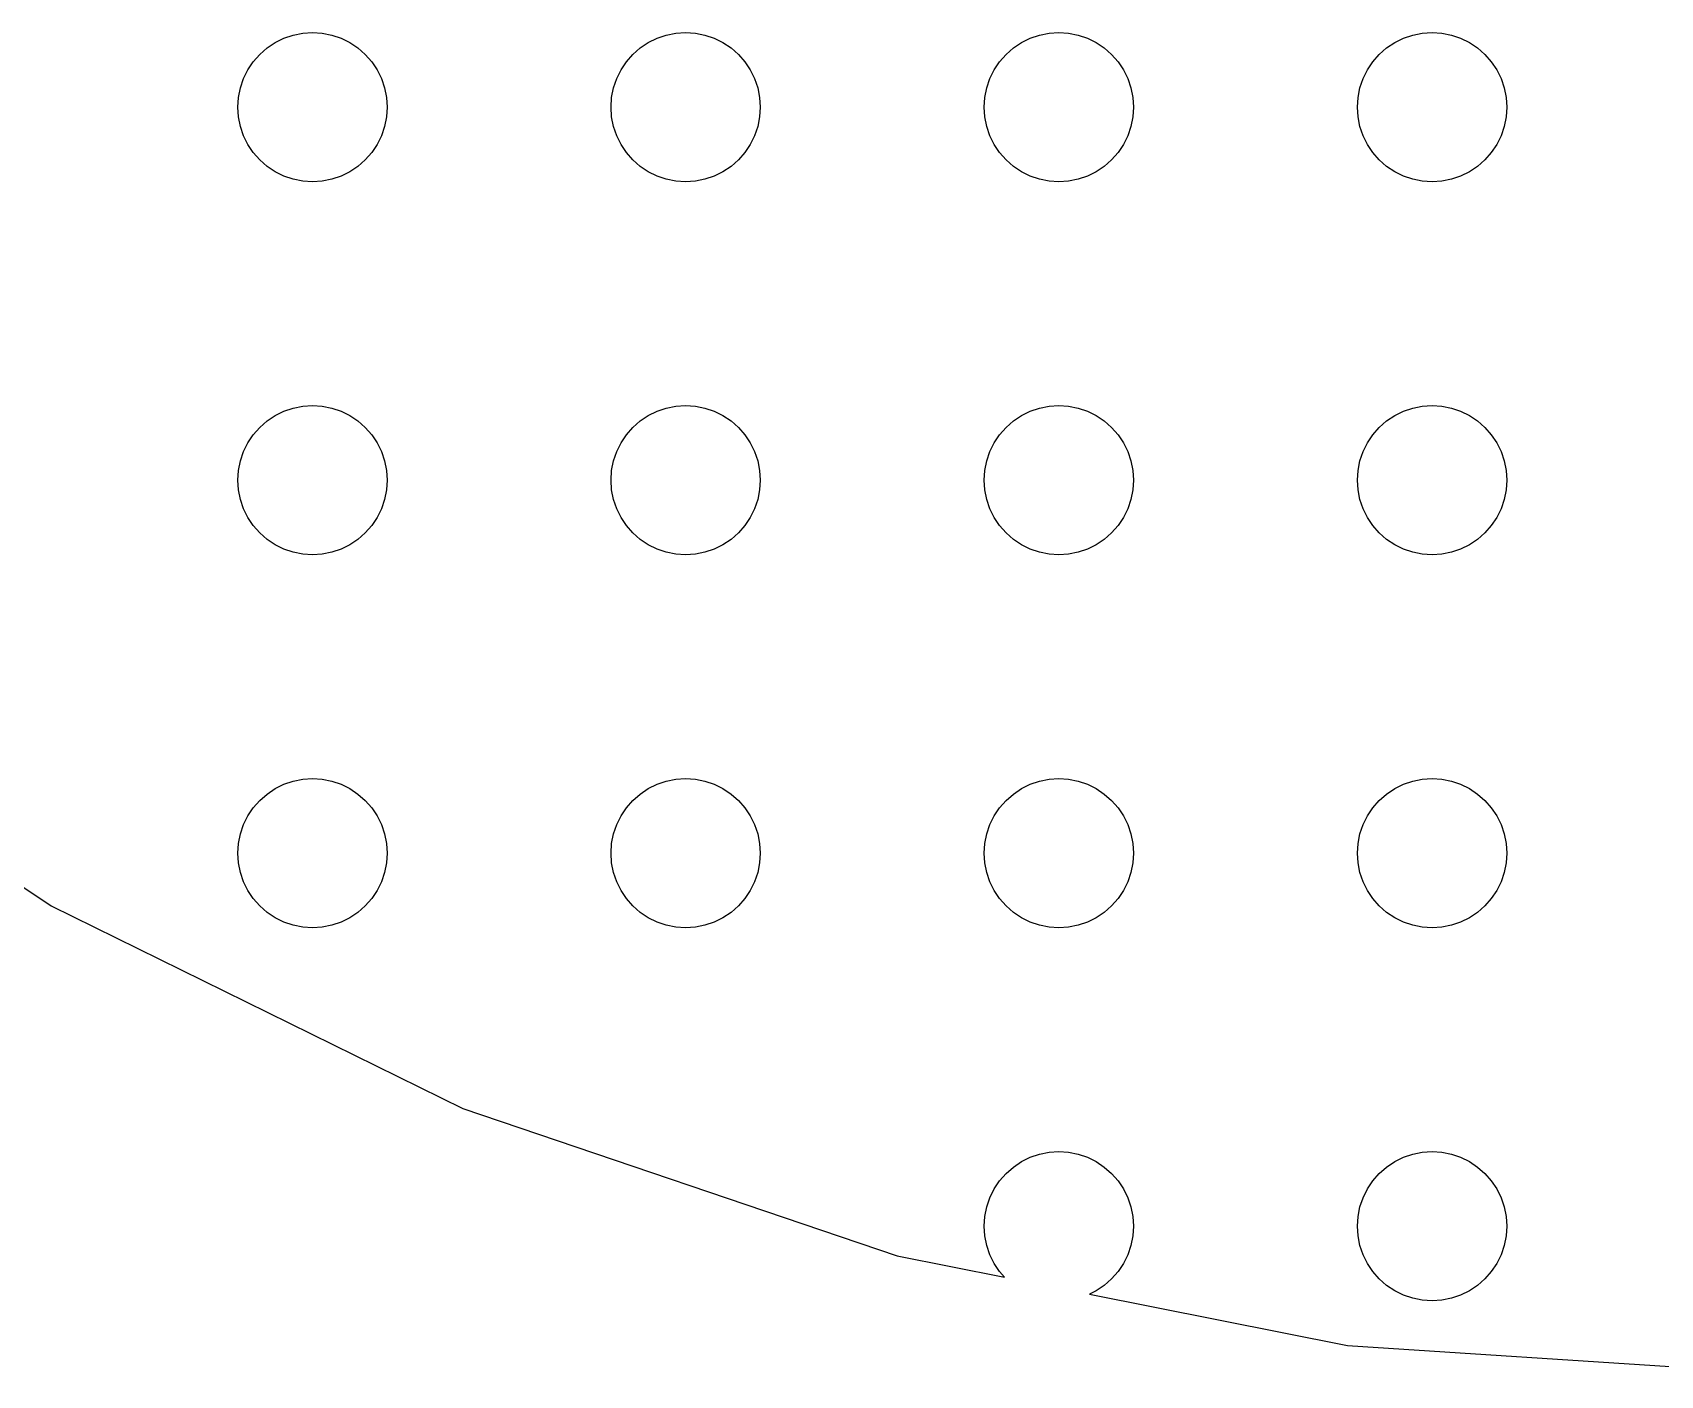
# Model space of a CAD drawing. Header units: metres. Extents: x -141 to 141, y -141 to 141.
# Drawn here: x -71.2 to -5.8, y -141 to -87 of the extents above; entities that cross this region are included whole.
import ezdxf

# ---------------------------------------------------------------- set-up
doc = ezdxf.new("R2010")
doc.units = ezdxf.units.M

msp = doc.modelspace()

# ---------------------------------------------------------------- linework, layer by layer
for p, q in [((-60.3916, -87.0257), (-60, -87)), ((-60, -87), (-59.6084, -87.0257)), ((-45.3916, -87.0257), (-45, -87)), ((-45, -87), (-44.6084, -87.0257)), ((-30.3916, -87.0257), (-30, -87)), ((-30, -87), (-29.6084, -87.0257)), ((-15.3916, -87.0257), (-15, -87)), ((-15, -87), (-14.6084, -87.0257)), ((-62.1213, -87.8787), (-61.8263, -87.6199)), ((-61.8263, -87.6199), (-61.5, -87.4019)), ((-61.5, -87.4019), (-61.148, -87.2284)), ((-61.148, -87.2284), (-60.7765, -87.1022)), ((-60.7765, -87.1022), (-60.3916, -87.0257)), ((-59.6084, -87.0257), (-59.2235, -87.1022)), ((-59.2235, -87.1022), (-58.8519, -87.2284)), ((-58.8519, -87.2284), (-58.5, -87.4019)), ((-58.5, -87.4019), (-58.1737, -87.6199)), ((-58.1737, -87.6199), (-57.8787, -87.8787)), ((-47.1213, -87.8787), (-46.8263, -87.6199)), ((-46.8263, -87.6199), (-46.5, -87.4019)), ((-46.5, -87.4019), (-46.148, -87.2284)), ((-46.148, -87.2284), (-45.7765, -87.1022)), ((-45.7765, -87.1022), (-45.3916, -87.0257)), ((-44.6084, -87.0257), (-44.2235, -87.1022)), ((-44.2235, -87.1022), (-43.8519, -87.2284)), ((-43.8519, -87.2284), (-43.5, -87.4019)), ((-43.5, -87.4019), (-43.1737, -87.6199)), ((-43.1737, -87.6199), (-42.8787, -87.8787)), ((-32.1213, -87.8787), (-31.8263, -87.6199)), ((-31.8263, -87.6199), (-31.5, -87.4019)), ((-31.5, -87.4019), (-31.148, -87.2284)), ((-31.148, -87.2284), (-30.7764, -87.1022)), ((-30.7764, -87.1022), (-30.3916, -87.0257)), ((-29.6084, -87.0257), (-29.2235, -87.1022)), ((-29.2235, -87.1022), (-28.8519, -87.2284)), ((-28.8519, -87.2284), (-28.5, -87.4019)), ((-28.5, -87.4019), (-28.1737, -87.6199)), ((-28.1737, -87.6199), (-27.8787, -87.8787)), ((-17.1213, -87.8787), (-16.8263, -87.6199)), ((-16.8263, -87.6199), (-16.5, -87.4019)), ((-16.5, -87.4019), (-16.148, -87.2284)), ((-16.148, -87.2284), (-15.7764, -87.1022)), ((-15.7764, -87.1022), (-15.3916, -87.0257)), ((-14.6084, -87.0257), (-14.2235, -87.1022)), ((-14.2235, -87.1022), (-13.8519, -87.2284)), ((-13.8519, -87.2284), (-13.5, -87.4019)), ((-13.5, -87.4019), (-13.1737, -87.6199)), ((-13.1737, -87.6199), (-12.8787, -87.8787)), ((-62.5981, -88.5), (-62.3801, -88.1737)), ((-62.3801, -88.1737), (-62.1213, -87.8787)), ((-57.8787, -87.8787), (-57.6199, -88.1737)), ((-57.6199, -88.1737), (-57.4019, -88.5)), ((-47.5981, -88.5), (-47.3801, -88.1737)), ((-47.3801, -88.1737), (-47.1213, -87.8787)), ((-42.8787, -87.8787), (-42.6199, -88.1737)), ((-42.6199, -88.1737), (-42.4019, -88.5)), ((-32.5981, -88.5), (-32.3801, -88.1737)), ((-32.3801, -88.1737), (-32.1213, -87.8787)), ((-27.8787, -87.8787), (-27.6199, -88.1737)), ((-27.6199, -88.1737), (-27.4019, -88.5)), ((-17.5981, -88.5), (-17.3801, -88.1737)), ((-17.3801, -88.1737), (-17.1213, -87.8787)), ((-12.8787, -87.8787), (-12.6199, -88.1737)), ((-12.6199, -88.1737), (-12.4019, -88.5)), ((-62.8978, -89.2235), (-62.7716, -88.8519)), ((-62.7716, -88.8519), (-62.5981, -88.5)), ((-57.4019, -88.5), (-57.2284, -88.8519)), ((-57.2284, -88.8519), (-57.1022, -89.2235)), ((-47.8978, -89.2235), (-47.7716, -88.8519)), ((-47.7716, -88.8519), (-47.5981, -88.5)), ((-42.4019, -88.5), (-42.2284, -88.8519)), ((-42.2284, -88.8519), (-42.1022, -89.2235)), ((-32.8978, -89.2235), (-32.7716, -88.8519)), ((-32.7716, -88.8519), (-32.5981, -88.5)), ((-27.4019, -88.5), (-27.2283, -88.8519)), ((-27.2283, -88.8519), (-27.1022, -89.2235)), ((-17.8978, -89.2235), (-17.7716, -88.8519)), ((-17.7716, -88.8519), (-17.5981, -88.5)), ((-12.4019, -88.5), (-12.2283, -88.8519)), ((-12.2283, -88.8519), (-12.1022, -89.2235)), ((-63, -90), (-62.9743, -89.6084)), ((-62.9743, -89.6084), (-62.8978, -89.2235)), ((-57.1022, -89.2235), (-57.0257, -89.6084)), ((-57.0257, -89.6084), (-57, -90)), ((-48, -90), (-47.9743, -89.6084)), ((-47.9743, -89.6084), (-47.8978, -89.2235)), ((-42.1022, -89.2235), (-42.0257, -89.6084)), ((-42.0257, -89.6084), (-42, -90)), ((-33, -90), (-32.9743, -89.6084)), ((-32.9743, -89.6084), (-32.8978, -89.2235)), ((-27.1022, -89.2235), (-27.0257, -89.6084)), ((-27.0257, -89.6084), (-27, -90)), ((-18, -90), (-17.9743, -89.6084)), ((-17.9743, -89.6084), (-17.8978, -89.2235)), ((-12.1022, -89.2235), (-12.0257, -89.6084)), ((-12.0257, -89.6084), (-12, -90)), ((-62.9743, -90.3916), (-63, -90)), ((-57, -90), (-57.0257, -90.3916)), ((-47.9743, -90.3916), (-48, -90)), ((-42, -90), (-42.0257, -90.3916)), ((-32.9743, -90.3916), (-33, -90)), ((-27, -90), (-27.0257, -90.3916)), ((-17.9743, -90.3916), (-18, -90)), ((-12, -90), (-12.0257, -90.3916)), ((-62.8978, -90.7765), (-62.9743, -90.3916)), ((-62.7716, -91.148), (-62.8978, -90.7765)), ((-57.1022, -90.7765), (-57.2284, -91.148)), ((-57.0257, -90.3916), (-57.1022, -90.7765)), ((-47.8978, -90.7765), (-47.9743, -90.3916)), ((-47.7716, -91.148), (-47.8978, -90.7765)), ((-42.1022, -90.7765), (-42.2284, -91.148)), ((-42.0257, -90.3916), (-42.1022, -90.7765)), ((-32.8978, -90.7765), (-32.9743, -90.3916)), ((-32.7716, -91.148), (-32.8978, -90.7765)), ((-27.1022, -90.7765), (-27.2283, -91.148)), ((-27.0257, -90.3916), (-27.1022, -90.7765)), ((-17.8978, -90.7765), (-17.9743, -90.3916)), ((-17.7716, -91.148), (-17.8978, -90.7765)), ((-12.1022, -90.7765), (-12.2283, -91.148)), ((-12.0257, -90.3916), (-12.1022, -90.7765)), ((-62.5981, -91.5), (-62.7716, -91.148)), ((-62.3801, -91.8263), (-62.5981, -91.5)), ((-57.4019, -91.5), (-57.6199, -91.8263)), ((-57.2284, -91.148), (-57.4019, -91.5)), ((-47.5981, -91.5), (-47.7716, -91.148)), ((-47.3801, -91.8263), (-47.5981, -91.5)), ((-42.4019, -91.5), (-42.6199, -91.8263)), ((-42.2284, -91.148), (-42.4019, -91.5)), ((-32.5981, -91.5), (-32.7716, -91.148)), ((-32.3801, -91.8263), (-32.5981, -91.5)), ((-27.4019, -91.5), (-27.6199, -91.8263)), ((-27.2283, -91.148), (-27.4019, -91.5)), ((-17.5981, -91.5), (-17.7716, -91.148)), ((-17.3801, -91.8263), (-17.5981, -91.5)), ((-12.4019, -91.5), (-12.6199, -91.8263)), ((-12.2283, -91.148), (-12.4019, -91.5)), ((-62.1213, -92.1213), (-62.3801, -91.8263)), ((-61.8263, -92.3801), (-62.1213, -92.1213)), ((-57.8787, -92.1213), (-58.1737, -92.3801)), ((-57.6199, -91.8263), (-57.8787, -92.1213)), ((-47.1213, -92.1213), (-47.3801, -91.8263)), ((-46.8263, -92.3801), (-47.1213, -92.1213)), ((-42.8787, -92.1213), (-43.1737, -92.3801)), ((-42.6199, -91.8263), (-42.8787, -92.1213)), ((-32.1213, -92.1213), (-32.3801, -91.8263)), ((-31.8263, -92.3801), (-32.1213, -92.1213)), ((-27.8787, -92.1213), (-28.1737, -92.3801)), ((-27.6199, -91.8263), (-27.8787, -92.1213)), ((-17.1213, -92.1213), (-17.3801, -91.8263)), ((-16.8263, -92.3801), (-17.1213, -92.1213)), ((-12.8787, -92.1213), (-13.1737, -92.3801)), ((-12.6199, -91.8263), (-12.8787, -92.1213)), ((-61.5, -92.5981), (-61.8263, -92.3801)), ((-61.148, -92.7716), (-61.5, -92.5981)), ((-60.7765, -92.8978), (-61.148, -92.7716)), ((-60.3916, -92.9743), (-60.7765, -92.8978)), ((-59.2235, -92.8978), (-59.6084, -92.9743)), ((-58.8519, -92.7716), (-59.2235, -92.8978)), ((-58.5, -92.5981), (-58.8519, -92.7716)), ((-58.1737, -92.3801), (-58.5, -92.5981)), ((-46.5, -92.5981), (-46.8263, -92.3801)), ((-46.148, -92.7716), (-46.5, -92.5981)), ((-45.7765, -92.8978), (-46.148, -92.7716)), ((-45.3916, -92.9743), (-45.7765, -92.8978)), ((-44.2235, -92.8978), (-44.6084, -92.9743)), ((-43.8519, -92.7716), (-44.2235, -92.8978)), ((-43.5, -92.5981), (-43.8519, -92.7716)), ((-43.1737, -92.3801), (-43.5, -92.5981)), ((-31.5, -92.5981), (-31.8263, -92.3801)), ((-31.148, -92.7716), (-31.5, -92.5981)), ((-30.7764, -92.8978), (-31.148, -92.7716)), ((-30.3916, -92.9743), (-30.7764, -92.8978)), ((-29.2235, -92.8978), (-29.6084, -92.9743)), ((-28.8519, -92.7716), (-29.2235, -92.8978)), ((-28.5, -92.5981), (-28.8519, -92.7716)), ((-28.1737, -92.3801), (-28.5, -92.5981)), ((-16.5, -92.5981), (-16.8263, -92.3801)), ((-16.148, -92.7716), (-16.5, -92.5981)), ((-15.7764, -92.8978), (-16.148, -92.7716)), ((-15.3916, -92.9743), (-15.7764, -92.8978)), ((-14.2235, -92.8978), (-14.6084, -92.9743)), ((-13.8519, -92.7716), (-14.2235, -92.8978)), ((-13.5, -92.5981), (-13.8519, -92.7716)), ((-13.1737, -92.3801), (-13.5, -92.5981)), ((-60, -93), (-60.3916, -92.9743)), ((-59.6084, -92.9743), (-60, -93)), ((-45, -93), (-45.3916, -92.9743)), ((-44.6084, -92.9743), (-45, -93)), ((-30, -93), (-30.3916, -92.9743)), ((-29.6084, -92.9743), (-30, -93)), ((-15, -93), (-15.3916, -92.9743)), ((-14.6084, -92.9743), (-15, -93)), ((-60.7765, -102.102), (-60.3916, -102.026)), ((-60.3916, -102.026), (-60, -102)), ((-60, -102), (-59.6084, -102.026)), ((-59.6084, -102.026), (-59.2235, -102.102)), ((-45.7765, -102.102), (-45.3916, -102.026)), ((-45.3916, -102.026), (-45, -102)), ((-45, -102), (-44.6084, -102.026)), ((-44.6084, -102.026), (-44.2235, -102.102)), ((-30.7764, -102.102), (-30.3916, -102.026)), ((-30.3916, -102.026), (-30, -102)), ((-30, -102), (-29.6084, -102.026)), ((-29.6084, -102.026), (-29.2235, -102.102)), ((-15.7764, -102.102), (-15.3916, -102.026)), ((-15.3916, -102.026), (-15, -102)), ((-15, -102), (-14.6084, -102.026)), ((-14.6084, -102.026), (-14.2235, -102.102)), ((-62.1213, -102.879), (-61.8263, -102.62)), ((-61.8263, -102.62), (-61.5, -102.402)), ((-61.5, -102.402), (-61.148, -102.228)), ((-61.148, -102.228), (-60.7765, -102.102)), ((-59.2235, -102.102), (-58.8519, -102.228)), ((-58.8519, -102.228), (-58.5, -102.402)), ((-58.5, -102.402), (-58.1737, -102.62)), ((-58.1737, -102.62), (-57.8787, -102.879)), ((-47.1213, -102.879), (-46.8263, -102.62)), ((-46.8263, -102.62), (-46.5, -102.402)), ((-46.5, -102.402), (-46.148, -102.228)), ((-46.148, -102.228), (-45.7765, -102.102)), ((-44.2235, -102.102), (-43.8519, -102.228)), ((-43.8519, -102.228), (-43.5, -102.402)), ((-43.5, -102.402), (-43.1737, -102.62)), ((-43.1737, -102.62), (-42.8787, -102.879)), ((-32.1213, -102.879), (-31.8263, -102.62)), ((-31.8263, -102.62), (-31.5, -102.402)), ((-31.5, -102.402), (-31.148, -102.228)), ((-31.148, -102.228), (-30.7764, -102.102)), ((-29.2235, -102.102), (-28.8519, -102.228)), ((-28.8519, -102.228), (-28.5, -102.402)), ((-28.5, -102.402), (-28.1737, -102.62)), ((-28.1737, -102.62), (-27.8787, -102.879)), ((-17.1213, -102.879), (-16.8263, -102.62)), ((-16.8263, -102.62), (-16.5, -102.402)), ((-16.5, -102.402), (-16.148, -102.228)), ((-16.148, -102.228), (-15.7764, -102.102)), ((-14.2235, -102.102), (-13.8519, -102.228)), ((-13.8519, -102.228), (-13.5, -102.402)), ((-13.5, -102.402), (-13.1737, -102.62)), ((-13.1737, -102.62), (-12.8787, -102.879)), ((-62.5981, -103.5), (-62.3801, -103.174)), ((-62.3801, -103.174), (-62.1213, -102.879)), ((-57.8787, -102.879), (-57.6199, -103.174)), ((-57.6199, -103.174), (-57.4019, -103.5)), ((-47.5981, -103.5), (-47.3801, -103.174)), ((-47.3801, -103.174), (-47.1213, -102.879)), ((-42.8787, -102.879), (-42.6199, -103.174)), ((-42.6199, -103.174), (-42.4019, -103.5)), ((-32.5981, -103.5), (-32.3801, -103.174)), ((-32.3801, -103.174), (-32.1213, -102.879)), ((-27.8787, -102.879), (-27.6199, -103.174)), ((-27.6199, -103.174), (-27.4019, -103.5)), ((-17.5981, -103.5), (-17.3801, -103.174)), ((-17.3801, -103.174), (-17.1213, -102.879)), ((-12.8787, -102.879), (-12.6199, -103.174)), ((-12.6199, -103.174), (-12.4019, -103.5)), ((-62.8978, -104.224), (-62.7716, -103.852)), ((-62.7716, -103.852), (-62.5981, -103.5)), ((-57.4019, -103.5), (-57.2284, -103.852)), ((-57.2284, -103.852), (-57.1022, -104.224)), ((-47.8978, -104.224), (-47.7716, -103.852)), ((-47.7716, -103.852), (-47.5981, -103.5)), ((-42.4019, -103.5), (-42.2284, -103.852)), ((-42.2284, -103.852), (-42.1022, -104.224)), ((-32.8978, -104.224), (-32.7716, -103.852)), ((-32.7716, -103.852), (-32.5981, -103.5)), ((-27.4019, -103.5), (-27.2283, -103.852)), ((-27.2283, -103.852), (-27.1022, -104.224)), ((-17.8978, -104.224), (-17.7716, -103.852)), ((-17.7716, -103.852), (-17.5981, -103.5)), ((-12.4019, -103.5), (-12.2283, -103.852)), ((-12.2283, -103.852), (-12.1022, -104.224)), ((-63, -105), (-62.9743, -104.608)), ((-62.9743, -104.608), (-62.8978, -104.224)), ((-57.1022, -104.224), (-57.0257, -104.608)), ((-57.0257, -104.608), (-57, -105)), ((-48, -105), (-47.9743, -104.608)), ((-47.9743, -104.608), (-47.8978, -104.224)), ((-42.1022, -104.224), (-42.0257, -104.608)), ((-42.0257, -104.608), (-42, -105)), ((-33, -105), (-32.9743, -104.608)), ((-32.9743, -104.608), (-32.8978, -104.224)), ((-27.1022, -104.224), (-27.0257, -104.608)), ((-27.0257, -104.608), (-27, -105)), ((-18, -105), (-17.9743, -104.608)), ((-17.9743, -104.608), (-17.8978, -104.224)), ((-12.1022, -104.224), (-12.0257, -104.608)), ((-12.0257, -104.608), (-12, -105)), ((-62.9743, -105.392), (-63, -105)), ((-57, -105), (-57.0257, -105.392)), ((-47.9743, -105.392), (-48, -105)), ((-42, -105), (-42.0257, -105.392)), ((-32.9743, -105.392), (-33, -105)), ((-27, -105), (-27.0257, -105.392)), ((-17.9743, -105.392), (-18, -105)), ((-12, -105), (-12.0257, -105.392)), ((-62.8978, -105.776), (-62.9743, -105.392)), ((-62.7716, -106.148), (-62.8978, -105.776)), ((-57.1022, -105.776), (-57.2284, -106.148)), ((-57.0257, -105.392), (-57.1022, -105.776)), ((-47.8978, -105.776), (-47.9743, -105.392)), ((-47.7716, -106.148), (-47.8978, -105.776)), ((-42.1022, -105.776), (-42.2284, -106.148)), ((-42.0257, -105.392), (-42.1022, -105.776)), ((-32.8978, -105.776), (-32.9743, -105.392)), ((-32.7716, -106.148), (-32.8978, -105.776)), ((-27.1022, -105.776), (-27.2283, -106.148)), ((-27.0257, -105.392), (-27.1022, -105.776)), ((-17.8978, -105.776), (-17.9743, -105.392)), ((-17.7716, -106.148), (-17.8978, -105.776)), ((-12.1022, -105.776), (-12.2283, -106.148)), ((-12.0257, -105.392), (-12.1022, -105.776)), ((-62.5981, -106.5), (-62.7716, -106.148)), ((-62.3801, -106.826), (-62.5981, -106.5)), ((-57.4019, -106.5), (-57.6199, -106.826)), ((-57.2284, -106.148), (-57.4019, -106.5)), ((-47.5981, -106.5), (-47.7716, -106.148)), ((-47.3801, -106.826), (-47.5981, -106.5)), ((-42.4019, -106.5), (-42.6199, -106.826)), ((-42.2284, -106.148), (-42.4019, -106.5)), ((-32.5981, -106.5), (-32.7716, -106.148)), ((-32.3801, -106.826), (-32.5981, -106.5)), ((-27.4019, -106.5), (-27.6199, -106.826)), ((-27.2283, -106.148), (-27.4019, -106.5)), ((-17.5981, -106.5), (-17.7716, -106.148)), ((-17.3801, -106.826), (-17.5981, -106.5)), ((-12.4019, -106.5), (-12.6199, -106.826)), ((-12.2283, -106.148), (-12.4019, -106.5)), ((-62.1213, -107.121), (-62.3801, -106.826)), ((-61.8263, -107.38), (-62.1213, -107.121)), ((-57.8787, -107.121), (-58.1737, -107.38)), ((-57.6199, -106.826), (-57.8787, -107.121)), ((-47.1213, -107.121), (-47.3801, -106.826)), ((-46.8263, -107.38), (-47.1213, -107.121)), ((-42.8787, -107.121), (-43.1737, -107.38)), ((-42.6199, -106.826), (-42.8787, -107.121)), ((-32.1213, -107.121), (-32.3801, -106.826)), ((-31.8263, -107.38), (-32.1213, -107.121)), ((-27.8787, -107.121), (-28.1737, -107.38)), ((-27.6199, -106.826), (-27.8787, -107.121)), ((-17.1213, -107.121), (-17.3801, -106.826)), ((-16.8263, -107.38), (-17.1213, -107.121)), ((-12.8787, -107.121), (-13.1737, -107.38)), ((-12.6199, -106.826), (-12.8787, -107.121)), ((-61.5, -107.598), (-61.8263, -107.38)), ((-61.148, -107.772), (-61.5, -107.598)), ((-60.7765, -107.898), (-61.148, -107.772)), ((-60.3916, -107.974), (-60.7765, -107.898)), ((-59.2235, -107.898), (-59.6084, -107.974)), ((-58.8519, -107.772), (-59.2235, -107.898)), ((-58.5, -107.598), (-58.8519, -107.772)), ((-58.1737, -107.38), (-58.5, -107.598)), ((-46.5, -107.598), (-46.8263, -107.38)), ((-46.148, -107.772), (-46.5, -107.598)), ((-45.7765, -107.898), (-46.148, -107.772)), ((-45.3916, -107.974), (-45.7765, -107.898)), ((-44.2235, -107.898), (-44.6084, -107.974)), ((-43.8519, -107.772), (-44.2235, -107.898)), ((-43.5, -107.598), (-43.8519, -107.772)), ((-43.1737, -107.38), (-43.5, -107.598)), ((-31.5, -107.598), (-31.8263, -107.38)), ((-31.148, -107.772), (-31.5, -107.598)), ((-30.7764, -107.898), (-31.148, -107.772)), ((-30.3916, -107.974), (-30.7764, -107.898)), ((-29.2235, -107.898), (-29.6084, -107.974)), ((-28.8519, -107.772), (-29.2235, -107.898)), ((-28.5, -107.598), (-28.8519, -107.772)), ((-28.1737, -107.38), (-28.5, -107.598)), ((-16.5, -107.598), (-16.8263, -107.38)), ((-16.148, -107.772), (-16.5, -107.598)), ((-15.7764, -107.898), (-16.148, -107.772)), ((-15.3916, -107.974), (-15.7764, -107.898)), ((-14.2235, -107.898), (-14.6084, -107.974)), ((-13.8519, -107.772), (-14.2235, -107.898)), ((-13.5, -107.598), (-13.8519, -107.772)), ((-13.1737, -107.38), (-13.5, -107.598)), ((-60, -108), (-60.3916, -107.974)), ((-59.6084, -107.974), (-60, -108)), ((-45, -108), (-45.3916, -107.974)), ((-44.6084, -107.974), (-45, -108)), ((-30, -108), (-30.3916, -107.974)), ((-29.6084, -107.974), (-30, -108)), ((-15, -108), (-15.3916, -107.974)), ((-14.6084, -107.974), (-15, -108)), ((-85.8354, -111.863), (-70.5, -122.11)), ((-61.148, -117.228), (-60.7765, -117.102)), ((-60.7765, -117.102), (-60.3916, -117.026)), ((-60.3916, -117.026), (-60, -117)), ((-60, -117), (-59.6084, -117.026)), ((-59.6084, -117.026), (-59.2235, -117.102)), ((-59.2235, -117.102), (-58.8519, -117.228)), ((-46.148, -117.228), (-45.7765, -117.102)), ((-45.7765, -117.102), (-45.3916, -117.026)), ((-45.3916, -117.026), (-45, -117)), ((-45, -117), (-44.6084, -117.026)), ((-44.6084, -117.026), (-44.2235, -117.102)), ((-44.2235, -117.102), (-43.8519, -117.228)), ((-31.148, -117.228), (-30.7764, -117.102)), ((-30.7764, -117.102), (-30.3916, -117.026)), ((-30.3916, -117.026), (-30, -117)), ((-30, -117), (-29.6084, -117.026)), ((-29.6084, -117.026), (-29.2235, -117.102)), ((-29.2235, -117.102), (-28.8519, -117.228)), ((-16.148, -117.228), (-15.7764, -117.102)), ((-15.7764, -117.102), (-15.3916, -117.026)), ((-15.3916, -117.026), (-15, -117)), ((-15, -117), (-14.6084, -117.026)), ((-14.6084, -117.026), (-14.2235, -117.102)), ((-14.2235, -117.102), (-13.8519, -117.228)), ((-62.1213, -117.879), (-61.8263, -117.62)), ((-61.8263, -117.62), (-61.5, -117.402)), ((-61.5, -117.402), (-61.148, -117.228)), ((-58.8519, -117.228), (-58.5, -117.402)), ((-58.5, -117.402), (-58.1737, -117.62)), ((-58.1737, -117.62), (-57.8787, -117.879)), ((-47.1213, -117.879), (-46.8263, -117.62)), ((-46.8263, -117.62), (-46.5, -117.402)), ((-46.5, -117.402), (-46.148, -117.228)), ((-43.8519, -117.228), (-43.5, -117.402)), ((-43.5, -117.402), (-43.1737, -117.62)), ((-43.1737, -117.62), (-42.8787, -117.879)), ((-32.1213, -117.879), (-31.8263, -117.62)), ((-31.8263, -117.62), (-31.5, -117.402)), ((-31.5, -117.402), (-31.148, -117.228)), ((-28.8519, -117.228), (-28.5, -117.402)), ((-28.5, -117.402), (-28.1737, -117.62)), ((-28.1737, -117.62), (-27.8787, -117.879)), ((-17.1213, -117.879), (-16.8263, -117.62)), ((-16.8263, -117.62), (-16.5, -117.402)), ((-16.5, -117.402), (-16.148, -117.228)), ((-13.8519, -117.228), (-13.5, -117.402)), ((-13.5, -117.402), (-13.1737, -117.62)), ((-13.1737, -117.62), (-12.8787, -117.879)), ((-62.5981, -118.5), (-62.3801, -118.174)), ((-62.3801, -118.174), (-62.1213, -117.879)), ((-57.8787, -117.879), (-57.6199, -118.174)), ((-57.6199, -118.174), (-57.4019, -118.5)), ((-47.5981, -118.5), (-47.3801, -118.174)), ((-47.3801, -118.174), (-47.1213, -117.879)), ((-42.8787, -117.879), (-42.6199, -118.174)), ((-42.6199, -118.174), (-42.4019, -118.5)), ((-32.5981, -118.5), (-32.3801, -118.174)), ((-32.3801, -118.174), (-32.1213, -117.879)), ((-27.8787, -117.879), (-27.6199, -118.174)), ((-27.6199, -118.174), (-27.4019, -118.5)), ((-17.5981, -118.5), (-17.3801, -118.174)), ((-17.3801, -118.174), (-17.1213, -117.879)), ((-12.8787, -117.879), (-12.6199, -118.174)), ((-12.6199, -118.174), (-12.4019, -118.5)), ((-62.8978, -119.224), (-62.7716, -118.852)), ((-62.7716, -118.852), (-62.5981, -118.5)), ((-57.4019, -118.5), (-57.2284, -118.852)), ((-57.2284, -118.852), (-57.1022, -119.224)), ((-47.8978, -119.224), (-47.7716, -118.852)), ((-47.7716, -118.852), (-47.5981, -118.5)), ((-42.4019, -118.5), (-42.2284, -118.852)), ((-42.2284, -118.852), (-42.1022, -119.224)), ((-32.8978, -119.224), (-32.7716, -118.852)), ((-32.7716, -118.852), (-32.5981, -118.5)), ((-27.4019, -118.5), (-27.2283, -118.852)), ((-27.2283, -118.852), (-27.1022, -119.224)), ((-17.8978, -119.224), (-17.7716, -118.852)), ((-17.7716, -118.852), (-17.5981, -118.5)), ((-12.4019, -118.5), (-12.2283, -118.852)), ((-12.2283, -118.852), (-12.1022, -119.224)), ((-63, -120), (-62.9743, -119.608)), ((-62.9743, -119.608), (-62.8978, -119.224)), ((-57.1022, -119.224), (-57.0257, -119.608)), ((-57.0257, -119.608), (-57, -120)), ((-48, -120), (-47.9743, -119.608)), ((-47.9743, -119.608), (-47.8978, -119.224)), ((-42.1022, -119.224), (-42.0257, -119.608)), ((-42.0257, -119.608), (-42, -120)), ((-33, -120), (-32.9743, -119.608)), ((-32.9743, -119.608), (-32.8978, -119.224)), ((-27.1022, -119.224), (-27.0257, -119.608)), ((-27.0257, -119.608), (-27, -120)), ((-18, -120), (-17.9743, -119.608)), ((-17.9743, -119.608), (-17.8978, -119.224)), ((-12.1022, -119.224), (-12.0257, -119.608)), ((-12.0257, -119.608), (-12, -120)), ((-62.9743, -120.392), (-63, -120)), ((-57, -120), (-57.0257, -120.392)), ((-47.9743, -120.392), (-48, -120)), ((-42, -120), (-42.0257, -120.392)), ((-32.9743, -120.392), (-33, -120)), ((-27, -120), (-27.0257, -120.392)), ((-17.9743, -120.392), (-18, -120)), ((-12, -120), (-12.0257, -120.392)), ((-62.8978, -120.776), (-62.9743, -120.392)), ((-62.7716, -121.148), (-62.8978, -120.776)), ((-57.1022, -120.776), (-57.2284, -121.148)), ((-57.0257, -120.392), (-57.1022, -120.776)), ((-47.8978, -120.776), (-47.9743, -120.392)), ((-47.7716, -121.148), (-47.8978, -120.776)), ((-42.1022, -120.776), (-42.2284, -121.148)), ((-42.0257, -120.392), (-42.1022, -120.776)), ((-32.8978, -120.776), (-32.9743, -120.392)), ((-32.7716, -121.148), (-32.8978, -120.776)), ((-27.1022, -120.776), (-27.2283, -121.148)), ((-27.0257, -120.392), (-27.1022, -120.776)), ((-17.8978, -120.776), (-17.9743, -120.392)), ((-17.7716, -121.148), (-17.8978, -120.776)), ((-12.1022, -120.776), (-12.2283, -121.148)), ((-12.0257, -120.392), (-12.1022, -120.776)), ((-62.5981, -121.5), (-62.7716, -121.148)), ((-62.3801, -121.826), (-62.5981, -121.5)), ((-57.4019, -121.5), (-57.6199, -121.826)), ((-57.2284, -121.148), (-57.4019, -121.5)), ((-47.5981, -121.5), (-47.7716, -121.148)), ((-47.3801, -121.826), (-47.5981, -121.5)), ((-42.4019, -121.5), (-42.6199, -121.826)), ((-42.2284, -121.148), (-42.4019, -121.5)), ((-32.5981, -121.5), (-32.7716, -121.148)), ((-32.3801, -121.826), (-32.5981, -121.5)), ((-27.4019, -121.5), (-27.6199, -121.826)), ((-27.2283, -121.148), (-27.4019, -121.5)), ((-17.5981, -121.5), (-17.7716, -121.148)), ((-17.3801, -121.826), (-17.5981, -121.5)), ((-12.4019, -121.5), (-12.6199, -121.826)), ((-12.2283, -121.148), (-12.4019, -121.5)), ((-70.5, -122.11), (-53.9584, -130.267)), ((-62.1213, -122.121), (-62.3801, -121.826)), ((-61.8263, -122.38), (-62.1213, -122.121)), ((-57.8787, -122.121), (-58.1737, -122.38)), ((-57.6199, -121.826), (-57.8787, -122.121)), ((-47.1213, -122.121), (-47.3801, -121.826)), ((-46.8263, -122.38), (-47.1213, -122.121)), ((-42.8787, -122.121), (-43.1737, -122.38)), ((-42.6199, -121.826), (-42.8787, -122.121)), ((-32.1213, -122.121), (-32.3801, -121.826)), ((-31.8263, -122.38), (-32.1213, -122.121)), ((-27.8787, -122.121), (-28.1737, -122.38)), ((-27.6199, -121.826), (-27.8787, -122.121)), ((-17.1213, -122.121), (-17.3801, -121.826)), ((-16.8263, -122.38), (-17.1213, -122.121)), ((-12.8787, -122.121), (-13.1737, -122.38)), ((-12.6199, -121.826), (-12.8787, -122.121)), ((-61.5, -122.598), (-61.8263, -122.38)), ((-61.148, -122.772), (-61.5, -122.598)), ((-60.7765, -122.898), (-61.148, -122.772)), ((-60.3916, -122.974), (-60.7765, -122.898)), ((-60, -123), (-60.3916, -122.974)), ((-59.6084, -122.974), (-60, -123)), ((-59.2235, -122.898), (-59.6084, -122.974)), ((-58.8519, -122.772), (-59.2235, -122.898)), ((-58.5, -122.598), (-58.8519, -122.772)), ((-58.1737, -122.38), (-58.5, -122.598)), ((-46.5, -122.598), (-46.8263, -122.38)), ((-46.148, -122.772), (-46.5, -122.598)), ((-45.7765, -122.898), (-46.148, -122.772)), ((-45.3916, -122.974), (-45.7765, -122.898)), ((-45, -123), (-45.3916, -122.974)), ((-44.6084, -122.974), (-45, -123)), ((-44.2235, -122.898), (-44.6084, -122.974)), ((-43.8519, -122.772), (-44.2235, -122.898)), ((-43.5, -122.598), (-43.8519, -122.772)), ((-43.1737, -122.38), (-43.5, -122.598)), ((-31.5, -122.598), (-31.8263, -122.38)), ((-31.148, -122.772), (-31.5, -122.598)), ((-30.7764, -122.898), (-31.148, -122.772)), ((-30.3916, -122.974), (-30.7764, -122.898)), ((-30, -123), (-30.3916, -122.974)), ((-29.6084, -122.974), (-30, -123)), ((-29.2235, -122.898), (-29.6084, -122.974)), ((-28.8519, -122.772), (-29.2235, -122.898)), ((-28.5, -122.598), (-28.8519, -122.772)), ((-28.1737, -122.38), (-28.5, -122.598)), ((-16.5, -122.598), (-16.8263, -122.38)), ((-16.148, -122.772), (-16.5, -122.598)), ((-15.7764, -122.898), (-16.148, -122.772)), ((-15.3916, -122.974), (-15.7764, -122.898)), ((-15, -123), (-15.3916, -122.974)), ((-14.6084, -122.974), (-15, -123)), ((-14.2235, -122.898), (-14.6084, -122.974)), ((-13.8519, -122.772), (-14.2235, -122.898)), ((-13.5, -122.598), (-13.8519, -122.772)), ((-13.1737, -122.38), (-13.5, -122.598)), ((-53.9584, -130.267), (-36.4935, -136.196)), ((-31.148, -132.228), (-30.7764, -132.102)), ((-30.7764, -132.102), (-30.3916, -132.026)), ((-30.3916, -132.026), (-30, -132)), ((-30, -132), (-29.6084, -132.026)), ((-29.6084, -132.026), (-29.2235, -132.102)), ((-29.2235, -132.102), (-28.8519, -132.228)), ((-16.148, -132.228), (-15.7764, -132.102)), ((-15.7764, -132.102), (-15.3916, -132.026)), ((-15.3916, -132.026), (-15, -132)), ((-15, -132), (-14.6084, -132.026)), ((-14.6084, -132.026), (-14.2235, -132.102)), ((-14.2235, -132.102), (-13.8519, -132.228)), ((-32.1213, -132.879), (-31.8263, -132.62)), ((-31.8263, -132.62), (-31.5, -132.402)), ((-31.5, -132.402), (-31.148, -132.228)), ((-28.8519, -132.228), (-28.5, -132.402)), ((-28.5, -132.402), (-28.1737, -132.62)), ((-28.1737, -132.62), (-27.8787, -132.879)), ((-17.1213, -132.879), (-16.8263, -132.62)), ((-16.8263, -132.62), (-16.5, -132.402)), ((-16.5, -132.402), (-16.148, -132.228)), ((-13.8519, -132.228), (-13.5, -132.402)), ((-13.5, -132.402), (-13.1737, -132.62)), ((-13.1737, -132.62), (-12.8787, -132.879)), ((-32.5981, -133.5), (-32.3801, -133.174)), ((-32.3801, -133.174), (-32.1213, -132.879)), ((-27.8787, -132.879), (-27.6199, -133.174)), ((-27.6199, -133.174), (-27.4019, -133.5)), ((-17.5981, -133.5), (-17.3801, -133.174)), ((-17.3801, -133.174), (-17.1213, -132.879)), ((-12.8787, -132.879), (-12.6199, -133.174)), ((-12.6199, -133.174), (-12.4019, -133.5)), ((-32.8978, -134.224), (-32.7716, -133.852)), ((-32.7716, -133.852), (-32.5981, -133.5)), ((-27.4019, -133.5), (-27.2283, -133.852)), ((-27.2283, -133.852), (-27.1022, -134.224)), ((-17.8978, -134.224), (-17.7716, -133.852)), ((-17.7716, -133.852), (-17.5981, -133.5)), ((-12.4019, -133.5), (-12.2283, -133.852)), ((-12.2283, -133.852), (-12.1022, -134.224)), ((-33, -135), (-32.9743, -134.608)), ((-32.9743, -134.608), (-32.8978, -134.224)), ((-27.1022, -134.224), (-27.0257, -134.608)), ((-27.0257, -134.608), (-27, -135)), ((-18, -135), (-17.9743, -134.608)), ((-17.9743, -134.608), (-17.8978, -134.224)), ((-12.1022, -134.224), (-12.0257, -134.608)), ((-12.0257, -134.608), (-12, -135)), ((-32.9743, -135.392), (-33, -135)), ((-32.8978, -135.776), (-32.9743, -135.392)), ((-27.0257, -135.392), (-27.1022, -135.776)), ((-27, -135), (-27.0257, -135.392)), ((-17.9743, -135.392), (-18, -135)), ((-17.8978, -135.776), (-17.9743, -135.392)), ((-12.0257, -135.392), (-12.1022, -135.776)), ((-12, -135), (-12.0257, -135.392)), ((-32.7716, -136.148), (-32.8978, -135.776)), ((-27.1022, -135.776), (-27.2283, -136.148)), ((-17.7716, -136.148), (-17.8978, -135.776)), ((-12.1022, -135.776), (-12.2283, -136.148)), ((-36.4935, -136.196), (-32.1809, -137.053)), ((-32.5981, -136.5), (-32.7716, -136.148)), ((-32.3801, -136.826), (-32.5981, -136.5)), ((-27.4019, -136.5), (-27.6199, -136.826)), ((-27.2283, -136.148), (-27.4019, -136.5)), ((-17.5981, -136.5), (-17.7716, -136.148)), ((-17.3801, -136.826), (-17.5981, -136.5)), ((-12.4019, -136.5), (-12.6199, -136.826)), ((-12.2283, -136.148), (-12.4019, -136.5)), ((-32.1809, -137.053), (-32.3801, -136.826)), ((-28.1737, -137.38), (-28.5, -137.598)), ((-27.8787, -137.121), (-28.1737, -137.38)), ((-27.6199, -136.826), (-27.8787, -137.121)), ((-17.1213, -137.121), (-17.3801, -136.826)), ((-16.8263, -137.38), (-17.1213, -137.121)), ((-16.5, -137.598), (-16.8263, -137.38)), ((-13.1737, -137.38), (-13.5, -137.598)), ((-12.8787, -137.121), (-13.1737, -137.38)), ((-12.6199, -136.826), (-12.8787, -137.121)), ((-28.5, -137.598), (-28.7709, -137.732)), ((-28.7709, -137.732), (-18.4042, -139.794)), ((-16.148, -137.772), (-16.5, -137.598)), ((-15.7764, -137.898), (-16.148, -137.772)), ((-15.3916, -137.974), (-15.7764, -137.898)), ((-15, -138), (-15.3916, -137.974)), ((-14.6084, -137.974), (-15, -138)), ((-14.2235, -137.898), (-14.6084, -137.974)), ((-13.8519, -137.772), (-14.2235, -137.898)), ((-13.5, -137.598), (-13.8519, -137.772)), ((-18.4042, -139.794), (0, -141))]:
    msp.add_line(p, q)

doc.saveas('drawing.dxf')
